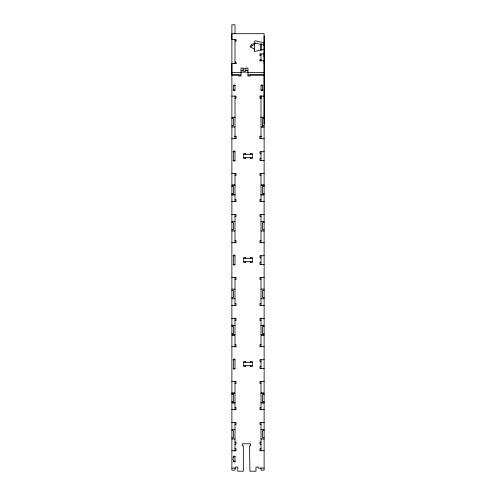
<?xml version="1.0" encoding="UTF-8"?>
<svg xmlns="http://www.w3.org/2000/svg" width="496" height="496" viewBox="0 0 496 496"><rect width="100%" height="100%" fill="white"/><g stroke="black" fill="none" stroke-linecap="round" stroke-linejoin="round"><path stroke-width="0.74" d="M261.001 98.747L261.001 95.647M261.001 49.96L261.001 43.766M264.12 55.416L264.12 56.959M264.12 124.298L264.12 36.022M234.999 461.274C232.99 463.741 232.667 457.696 233.436 456.81A0.781 0.781 0 0 1 234.217 456.035A0.781 0.781 0 0 1 234.999 456.81L233.436 456.81M254.411 43.853L255.452 43.158L263.897 45.13A1.042 0.707 -0.1 0 0 264.12 45.155M254.088 44.795L254.411 44.783A3.633 2.424 0 0 0 253.413 44.894L251.032 46.32A3.633 2.424 0 0 0 250.79 47.43M264.12 49.29L255.452 51.28A1.042 0.694 0.1 0 1 254.715 51.076L254.411 50.586M234.999 40.976L236.04 40.976M259.96 55.261L261.001 55.261M261.001 59.439L259.96 59.439L259.96 60.983M259.96 60.828L264.12 60.828L264.12 61.603M234.999 62.112L236.04 62.112L236.04 63.662M236.04 63.507L231.88 63.507L231.88 74.915L241.013 74.915M243.096 68.77L245.867 68.77M241.013 70.395L243.096 70.395M245.867 70.395L247.95 70.395M241.013 72.168L247.95 72.168M231.88 72.596L241.013 72.596M247.95 72.596L264.12 72.596M247.95 74.915L264.12 74.915M231.88 74.995L238.936 74.995L238.936 76.031L241.013 76.031L241.013 68.07L243.096 68.076L243.096 71.089L245.867 71.089L245.867 68.076L247.95 68.07L247.95 76.031L250.027 76.031L250.027 74.995L264.12 74.995M233.436 85.703L234.999 85.703M261.001 85.703L262.954 85.703M233.052 90.036L234.999 90.036L234.999 85.182M262.954 90.036L261.001 90.036L261.001 85.653A0.781 0.781 0 0 1 261.783 84.872A0.781 0.781 0 0 1 262.564 85.653L262.564 90.036M231.88 96.1L236.04 96.1L236.04 98.183L234.999 98.183M264.12 96.1L259.96 96.1L259.96 98.183L261.001 98.183M232.401 117.285L234.999 117.285M261.001 117.285L263.599 117.285M231.88 117.329L234.999 117.329M261.001 117.329L264.12 117.329M231.88 118.519L233.436 118.519L233.436 125.798L231.88 125.798M264.12 118.519L262.564 118.519L262.564 127.416M262.564 125.798L264.12 125.798M231.88 126.982L234.999 126.982M261.001 126.982L264.12 126.982M234.651 136.257L236.04 136.257L236.04 138.719L231.88 138.719M261.349 136.257L259.96 136.257L259.96 138.719L264.12 138.719M234.999 136.642L236.04 136.642M259.96 136.642L261.001 136.642M234.999 138.341L236.04 138.341M259.96 138.341L261.001 138.341M233.052 151.72L234.999 151.72L234.999 160.388A0.781 0.781 0 0 1 234.217 161.169A0.781 0.781 0 0 1 233.436 160.388L233.436 151.72A0.781 0.781 0 0 1 234.217 150.939A0.781 0.781 0 0 1 234.999 151.72M264.12 151.72L259.96 151.72L259.96 153.803L261.001 153.803M243.666 154.492L252.334 154.492M243.666 157.616L252.334 157.616M261.001 158.311L259.96 158.311L259.96 160.388L264.12 160.388M233.052 160.388L234.999 160.388M231.88 173.389L236.04 173.389L236.04 175.466L234.999 175.466M264.12 173.389L259.96 173.389L259.96 175.466L261.001 175.466M232.401 185.082L234.999 185.082M261.522 185.082L264.12 185.082M231.88 185.126L234.999 185.126M261.001 185.126L264.12 185.126M231.88 186.31L233.436 186.31L233.436 193.595L231.88 193.595M264.12 186.31L262.564 186.31L262.564 193.595L264.12 193.595M231.88 194.779L234.999 194.779M261.001 194.779L264.12 194.779M231.88 194.823L234.478 194.823M261.001 194.823L263.599 194.823M234.999 199.479L236.04 199.479L236.04 201.556L231.88 201.556M261.001 199.479L259.96 199.479L259.96 201.556L264.12 201.556M231.88 214.557L236.04 214.557L236.04 216.64L234.999 216.64M264.12 214.557L259.96 214.557L259.96 216.64L261.001 216.64M231.88 221.34L234.999 221.297M261.001 221.34L264.12 221.34M231.88 222.524L233.436 222.524L233.436 229.803L231.88 229.803M264.12 222.524L262.564 222.524L262.564 229.803L264.12 229.803M231.88 230.993L234.999 230.993M261.001 231.037L264.12 230.993M234.999 240.647L236.04 240.647L236.04 242.73L231.88 242.73M261.001 240.647L259.96 240.647L259.96 242.73L264.12 242.73M233.126 255.731L234.999 255.731L234.999 264.399A0.781 0.781 0 0 1 234.217 265.174A0.781 0.781 0 0 1 233.436 264.399L233.436 255.731A0.781 0.781 0 0 1 234.217 254.95A0.781 0.781 0 0 1 234.999 255.731M264.12 255.731L259.96 255.731L259.96 257.808L261.001 257.808M243.666 258.503L252.334 258.503M243.666 261.621L252.334 261.621M261.001 262.316L259.96 262.316L259.96 264.399L264.12 264.399M233.126 264.399L234.999 264.399M231.88 277.4L236.04 277.4L236.04 279.477L234.999 279.477M264.12 277.4L259.96 277.4L259.96 279.477L261.001 279.477M231.88 289.131L234.999 289.131M261.001 289.087L264.12 289.131M231.88 290.321L233.436 290.321L233.436 297.6L231.88 297.6M264.12 290.321L262.564 290.321L262.564 297.6L264.12 297.6M231.88 298.79L234.999 298.79M261.001 298.79L264.12 298.79M234.999 303.484L236.04 303.484L236.04 305.567L231.88 305.567M261.001 303.484L259.96 303.484L259.96 305.567L264.12 305.567M231.88 318.568L236.04 318.568L236.04 320.645L234.999 320.645M264.12 318.568L259.96 318.568L259.96 320.645L261.001 320.645M231.88 325.302L234.478 325.302M261.001 325.302L263.599 325.302M231.88 325.345L234.999 325.345M261.001 325.345L264.12 325.345M231.88 326.535L233.436 326.535L233.436 333.814L231.88 333.814M264.12 326.535L262.564 326.535L262.564 333.814L264.12 333.814M231.88 334.998L234.999 334.998L232.401 335.048M261.001 334.998L264.12 334.998L261.522 335.048M234.999 344.658L236.04 344.658L236.04 346.735L231.88 346.735M261.001 344.658L259.96 344.658L259.96 346.735L264.12 346.735M233.126 359.736L234.999 359.736L234.999 368.404A0.781 0.781 0 0 1 234.217 369.185A0.781 0.781 0 0 1 233.436 368.404L233.436 359.736A0.781 0.781 0 0 1 234.217 358.955A0.781 0.781 0 0 1 234.999 359.736M264.12 359.736L259.96 359.736L259.96 361.82L261.001 361.82M243.666 362.514L252.334 362.514M243.666 365.633L252.334 365.633M261.001 366.327L259.96 366.327L259.96 368.404L264.12 368.404M233.126 368.404L234.999 368.404M231.88 381.405L236.04 381.405L236.04 383.489L234.999 383.489M264.12 381.405L259.96 381.405L259.96 383.489L261.001 383.489M231.88 393.099L234.478 393.099M261.001 393.099L263.599 393.099M231.88 393.142L234.999 393.142M261.001 393.142L264.12 393.142M231.88 394.326L233.436 394.326L233.436 401.611L231.88 401.611M264.12 394.326L262.564 394.326L262.564 401.611L264.12 401.611M231.88 402.795L234.999 402.795M261.001 402.795L264.12 402.795M232.401 402.839L234.999 402.839M261.522 402.839L264.12 402.839M234.999 407.495L236.04 407.495L236.04 409.572L231.88 409.572M261.001 407.495L259.96 407.495L259.96 409.572L264.12 409.572M231.88 422.573L236.04 422.573L236.04 424.657L234.999 424.657M264.12 422.573L259.96 422.573L259.96 424.657L261.001 424.657M231.88 429.356L234.999 429.356M261.001 429.313L264.12 429.356M231.88 430.54L233.436 430.54L233.436 437.825L231.88 437.825M264.12 430.54L262.564 430.54L262.564 437.825L264.12 437.825M231.88 439.01L234.999 439.053M261.001 439.01L264.12 439.053M234.999 442.079L236.04 442.079L236.04 444.156L234.999 444.156M261.001 442.079L259.96 442.079L259.96 444.156L261.001 444.156M234.999 448.663L236.04 448.663L236.04 450.746L231.88 450.746M261.001 448.663L259.96 448.663L259.96 450.746L264.12 450.746M233.436 461.144L234.999 461.144M231.88 468.081L235.693 468.081L235.693 467.04L237.77 467.04L237.77 471.2L243.338 471.2L243.338 445.892L242.296 445.892L242.296 443.808L250.616 443.808L250.616 445.892L249.575 445.892L249.91 471.2L255.973 471.2L255.973 467.04L258.056 467.04L258.056 468.081L264.12 468.081M254.411 48.496L253.754 48.453A3.658 2.461 -0.2 0 1 252.408 48.112L251.032 46.959A3.633 2.437 -0.1 0 1 250.914 45.39L251.181 44.944A3.559 2.387 0.2 0 1 251.838 44.336L252.743 43.896A3.633 2.437 -0.1 0 1 254.405 43.623M264.12 54.641L264.12 53.872L259.96 53.872L259.96 55.416M264.12 63.147L264.12 63.922M263.822 43.958L263.822 45.117M261.001 43.679L261.001 50.35M261.001 53.872L261.001 60.983M261.001 96.1L261.001 138.719M261.001 151.72L261.001 160.388M261.001 173.389L261.001 201.556M261.001 214.557L261.001 242.73M261.001 255.731L261.001 264.399M261.001 277.4L261.001 305.567M261.001 318.048L261.001 346.735M261.001 359.736L261.001 368.404M261.001 381.405L261.001 410.093M261.001 422.573L261.001 450.746M261.001 468.007L261.001 470.158L264.12 470.158L264.12 33.703L231.88 33.703L231.88 39.581L236.04 39.581L236.04 41.131M254.411 51.392L254.721 41.044A1.042 0.701 0 0 1 255.452 40.839L263.822 42.799A1.017 0.688 -0.1 0 0 264.12 42.842M250.263 154.492L250.263 153.456L252.34 153.456L252.34 158.652L250.263 158.652L250.263 157.616M250.263 258.503L250.263 257.461L252.34 257.461L252.34 262.663L250.263 262.663L250.263 261.621M250.263 362.514L250.263 361.472L252.34 361.472L252.34 366.674L250.263 366.674L250.263 365.633M245.756 154.492L245.756 153.456L243.672 153.456L243.672 158.652L245.756 158.652L245.756 157.616M245.756 258.503L245.756 257.461L243.672 257.461L243.672 262.663L245.756 262.663L245.756 261.621M245.756 362.514L245.756 361.472L243.672 361.472L243.672 366.674L245.756 366.674L245.756 365.633M234.999 33.703L234.999 24.8L231.88 24.8L231.88 470.158L234.999 470.158L234.999 468.007M234.999 39.581L234.999 63.662M234.999 96.1L234.999 138.719M234.999 173.389L234.999 201.556M234.999 214.557L234.999 242.73M234.999 277.115L234.999 305.567M234.999 318.048L234.999 347.02M234.999 381.12L234.999 410.093M234.999 422.573L234.999 451.267M234.999 456.295L234.999 462.185M233.436 90.036L233.436 85.653A0.781 0.781 0 0 1 234.217 84.872A0.781 0.781 0 0 1 234.999 85.653M254.715 43.363A1.048 0.707 0.1 0 1 255.452 43.158M254.411 49.65A3.633 2.424 0 0 1 254.088 49.643M234.999 89.987A0.781 0.781 0 0 1 234.217 90.768A0.781 0.781 0 0 1 233.436 89.987M262.564 89.987A0.781 0.781 0 0 1 261.783 90.768A0.781 0.781 0 0 1 261.001 89.987"/></g></svg>
